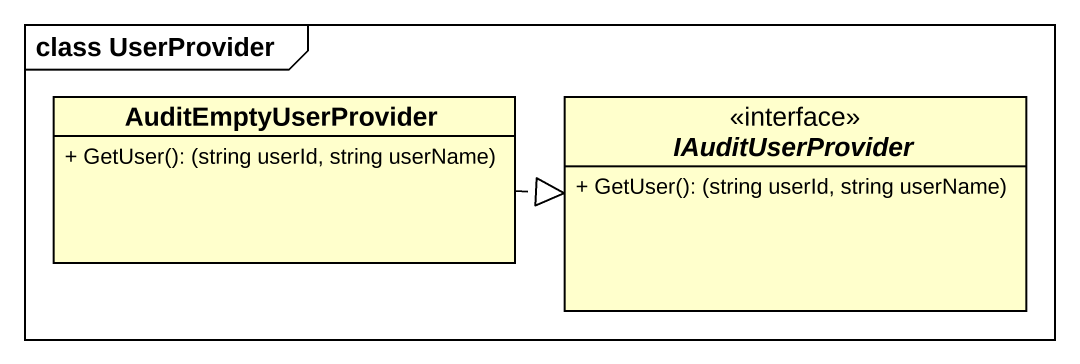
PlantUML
@startuml
mainframe class UserProvider
hide circle
hide empty members
skinparam classAttributeIconSize 0
class AuditEmptyUserProvider {
  + GetUser(): (string userId, string userName)
}
interface IAuditUserProvider {
  + GetUser(): (string userId, string userName)
}
AuditEmptyUserProvider .right.|> IAuditUserProvider
@enduml
